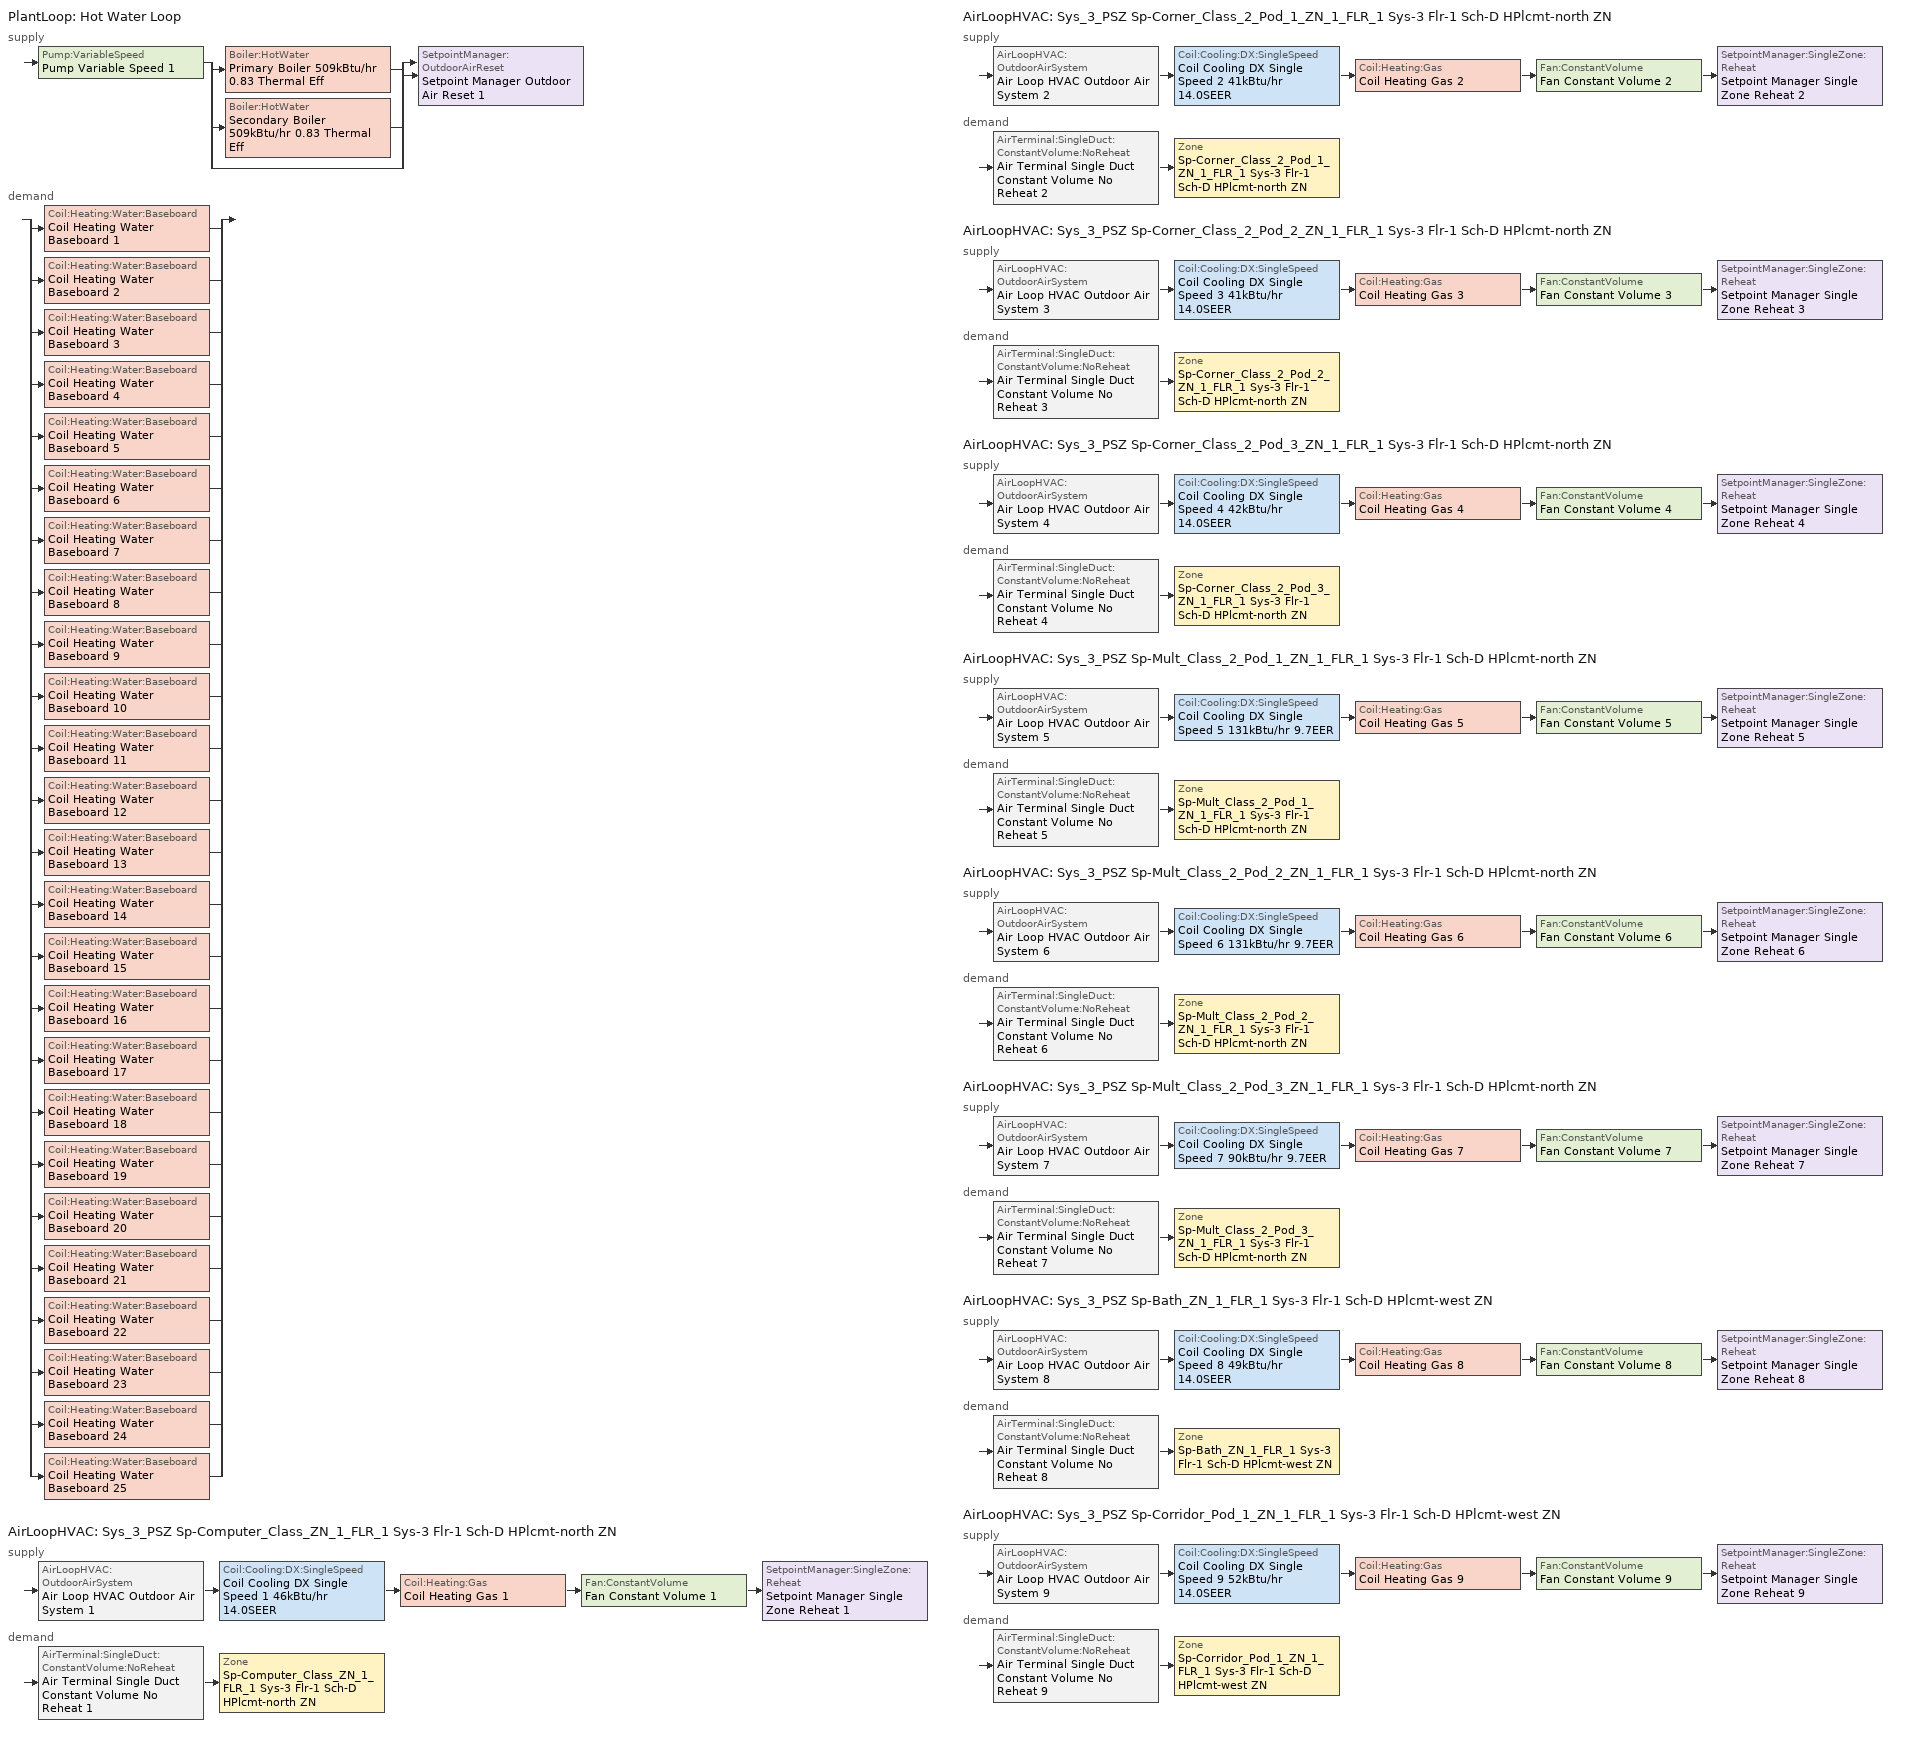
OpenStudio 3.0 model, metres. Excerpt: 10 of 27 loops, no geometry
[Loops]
PlantLoop 'Hot Water Loop'
 supply: Pump:VariableSpeed 'Pump Variable Speed 1' > split
  | Boiler:HotWater 'Primary Boiler 509kBtu/hr 0.83 Thermal Eff'
  | Boiler:HotWater 'Secondary Boiler 509kBtu/hr 0.83 Thermal Eff'
  | bypass
  join > SetpointManager:OutdoorAirReset 'Setpoint Manager Outdoor Air Reset 1'
 demand: split
  | Coil:Heating:Water:Baseboard 'Coil Heating Water Baseboard 1'
  | Coil:Heating:Water:Baseboard 'Coil Heating Water Baseboard 2'
  | Coil:Heating:Water:Baseboard 'Coil Heating Water Baseboard 3'
  | Coil:Heating:Water:Baseboard 'Coil Heating Water Baseboard 4'
  | Coil:Heating:Water:Baseboard 'Coil Heating Water Baseboard 5'
  | Coil:Heating:Water:Baseboard 'Coil Heating Water Baseboard 6'
  | Coil:Heating:Water:Baseboard 'Coil Heating Water Baseboard 7'
  | Coil:Heating:Water:Baseboard 'Coil Heating Water Baseboard 8'
  | Coil:Heating:Water:Baseboard 'Coil Heating Water Baseboard 9'
  | Coil:Heating:Water:Baseboard 'Coil Heating Water Baseboard 10'
  | Coil:Heating:Water:Baseboard 'Coil Heating Water Baseboard 11'
  | Coil:Heating:Water:Baseboard 'Coil Heating Water Baseboard 12'
  | Coil:Heating:Water:Baseboard 'Coil Heating Water Baseboard 13'
  | Coil:Heating:Water:Baseboard 'Coil Heating Water Baseboard 14'
  | Coil:Heating:Water:Baseboard 'Coil Heating Water Baseboard 15'
  | Coil:Heating:Water:Baseboard 'Coil Heating Water Baseboard 16'
  | Coil:Heating:Water:Baseboard 'Coil Heating Water Baseboard 17'
  | Coil:Heating:Water:Baseboard 'Coil Heating Water Baseboard 18'
  | Coil:Heating:Water:Baseboard 'Coil Heating Water Baseboard 19'
  | Coil:Heating:Water:Baseboard 'Coil Heating Water Baseboard 20'
  | Coil:Heating:Water:Baseboard 'Coil Heating Water Baseboard 21'
  | Coil:Heating:Water:Baseboard 'Coil Heating Water Baseboard 22'
  | Coil:Heating:Water:Baseboard 'Coil Heating Water Baseboard 23'
  | Coil:Heating:Water:Baseboard 'Coil Heating Water Baseboard 24'
  | Coil:Heating:Water:Baseboard 'Coil Heating Water Baseboard 25'
AirLoopHVAC 'Sys_3_PSZ Sp-Computer_Class_ZN_1_FLR_1 Sys-3 Flr-1 Sch-D HPlcmt-north ZN'
 supply: AirLoopHVAC:OutdoorAirSystem 'Air Loop HVAC Outdoor Air System 1' > Coil:Cooling:DX:SingleSpeed 'Coil Cooling DX Single Speed 1 46kBtu/hr 14.0SEER' > Coil:Heating:Gas 'Coil Heating Gas 1' > Fan:ConstantVolume 'Fan Constant Volume 1' > SetpointManager:SingleZone:Reheat 'Setpoint Manager Single Zone Reheat 1'
 demand: AirTerminal:SingleDuct:ConstantVolume:NoReheat 'Air Terminal Single Duct Constant Volume No Reheat 1' > Zone 'Sp-Computer_Class_ZN_1_FLR_1 Sys-3 Flr-1 Sch-D HPlcmt-north ZN'
AirLoopHVAC 'Sys_3_PSZ Sp-Corner_Class_2_Pod_1_ZN_1_FLR_1 Sys-3 Flr-1 Sch-D HPlcmt-north ZN'
 supply: AirLoopHVAC:OutdoorAirSystem 'Air Loop HVAC Outdoor Air System 2' > Coil:Cooling:DX:SingleSpeed 'Coil Cooling DX Single Speed 2 41kBtu/hr 14.0SEER' > Coil:Heating:Gas 'Coil Heating Gas 2' > Fan:ConstantVolume 'Fan Constant Volume 2' > SetpointManager:SingleZone:Reheat 'Setpoint Manager Single Zone Reheat 2'
 demand: AirTerminal:SingleDuct:ConstantVolume:NoReheat 'Air Terminal Single Duct Constant Volume No Reheat 2' > Zone 'Sp-Corner_Class_2_Pod_1_ZN_1_FLR_1 Sys-3 Flr-1 Sch-D HPlcmt-north ZN'
AirLoopHVAC 'Sys_3_PSZ Sp-Corner_Class_2_Pod_2_ZN_1_FLR_1 Sys-3 Flr-1 Sch-D HPlcmt-north ZN'
 supply: AirLoopHVAC:OutdoorAirSystem 'Air Loop HVAC Outdoor Air System 3' > Coil:Cooling:DX:SingleSpeed 'Coil Cooling DX Single Speed 3 41kBtu/hr 14.0SEER' > Coil:Heating:Gas 'Coil Heating Gas 3' > Fan:ConstantVolume 'Fan Constant Volume 3' > SetpointManager:SingleZone:Reheat 'Setpoint Manager Single Zone Reheat 3'
 demand: AirTerminal:SingleDuct:ConstantVolume:NoReheat 'Air Terminal Single Duct Constant Volume No Reheat 3' > Zone 'Sp-Corner_Class_2_Pod_2_ZN_1_FLR_1 Sys-3 Flr-1 Sch-D HPlcmt-north ZN'
AirLoopHVAC 'Sys_3_PSZ Sp-Corner_Class_2_Pod_3_ZN_1_FLR_1 Sys-3 Flr-1 Sch-D HPlcmt-north ZN'
 supply: AirLoopHVAC:OutdoorAirSystem 'Air Loop HVAC Outdoor Air System 4' > Coil:Cooling:DX:SingleSpeed 'Coil Cooling DX Single Speed 4 42kBtu/hr 14.0SEER' > Coil:Heating:Gas 'Coil Heating Gas 4' > Fan:ConstantVolume 'Fan Constant Volume 4' > SetpointManager:SingleZone:Reheat 'Setpoint Manager Single Zone Reheat 4'
 demand: AirTerminal:SingleDuct:ConstantVolume:NoReheat 'Air Terminal Single Duct Constant Volume No Reheat 4' > Zone 'Sp-Corner_Class_2_Pod_3_ZN_1_FLR_1 Sys-3 Flr-1 Sch-D HPlcmt-north ZN'
AirLoopHVAC 'Sys_3_PSZ Sp-Mult_Class_2_Pod_1_ZN_1_FLR_1 Sys-3 Flr-1 Sch-D HPlcmt-north ZN'
 supply: AirLoopHVAC:OutdoorAirSystem 'Air Loop HVAC Outdoor Air System 5' > Coil:Cooling:DX:SingleSpeed 'Coil Cooling DX Single Speed 5 131kBtu/hr 9.7EER' > Coil:Heating:Gas 'Coil Heating Gas 5' > Fan:ConstantVolume 'Fan Constant Volume 5' > SetpointManager:SingleZone:Reheat 'Setpoint Manager Single Zone Reheat 5'
 demand: AirTerminal:SingleDuct:ConstantVolume:NoReheat 'Air Terminal Single Duct Constant Volume No Reheat 5' > Zone 'Sp-Mult_Class_2_Pod_1_ZN_1_FLR_1 Sys-3 Flr-1 Sch-D HPlcmt-north ZN'
AirLoopHVAC 'Sys_3_PSZ Sp-Mult_Class_2_Pod_2_ZN_1_FLR_1 Sys-3 Flr-1 Sch-D HPlcmt-north ZN'
 supply: AirLoopHVAC:OutdoorAirSystem 'Air Loop HVAC Outdoor Air System 6' > Coil:Cooling:DX:SingleSpeed 'Coil Cooling DX Single Speed 6 131kBtu/hr 9.7EER' > Coil:Heating:Gas 'Coil Heating Gas 6' > Fan:ConstantVolume 'Fan Constant Volume 6' > SetpointManager:SingleZone:Reheat 'Setpoint Manager Single Zone Reheat 6'
 demand: AirTerminal:SingleDuct:ConstantVolume:NoReheat 'Air Terminal Single Duct Constant Volume No Reheat 6' > Zone 'Sp-Mult_Class_2_Pod_2_ZN_1_FLR_1 Sys-3 Flr-1 Sch-D HPlcmt-north ZN'
AirLoopHVAC 'Sys_3_PSZ Sp-Mult_Class_2_Pod_3_ZN_1_FLR_1 Sys-3 Flr-1 Sch-D HPlcmt-north ZN'
 supply: AirLoopHVAC:OutdoorAirSystem 'Air Loop HVAC Outdoor Air System 7' > Coil:Cooling:DX:SingleSpeed 'Coil Cooling DX Single Speed 7 90kBtu/hr 9.7EER' > Coil:Heating:Gas 'Coil Heating Gas 7' > Fan:ConstantVolume 'Fan Constant Volume 7' > SetpointManager:SingleZone:Reheat 'Setpoint Manager Single Zone Reheat 7'
 demand: AirTerminal:SingleDuct:ConstantVolume:NoReheat 'Air Terminal Single Duct Constant Volume No Reheat 7' > Zone 'Sp-Mult_Class_2_Pod_3_ZN_1_FLR_1 Sys-3 Flr-1 Sch-D HPlcmt-north ZN'
AirLoopHVAC 'Sys_3_PSZ Sp-Bath_ZN_1_FLR_1 Sys-3 Flr-1 Sch-D HPlcmt-west ZN'
 supply: AirLoopHVAC:OutdoorAirSystem 'Air Loop HVAC Outdoor Air System 8' > Coil:Cooling:DX:SingleSpeed 'Coil Cooling DX Single Speed 8 49kBtu/hr 14.0SEER' > Coil:Heating:Gas 'Coil Heating Gas 8' > Fan:ConstantVolume 'Fan Constant Volume 8' > SetpointManager:SingleZone:Reheat 'Setpoint Manager Single Zone Reheat 8'
 demand: AirTerminal:SingleDuct:ConstantVolume:NoReheat 'Air Terminal Single Duct Constant Volume No Reheat 8' > Zone 'Sp-Bath_ZN_1_FLR_1 Sys-3 Flr-1 Sch-D HPlcmt-west ZN'
AirLoopHVAC 'Sys_3_PSZ Sp-Corridor_Pod_1_ZN_1_FLR_1 Sys-3 Flr-1 Sch-D HPlcmt-west ZN'
 supply: AirLoopHVAC:OutdoorAirSystem 'Air Loop HVAC Outdoor Air System 9' > Coil:Cooling:DX:SingleSpeed 'Coil Cooling DX Single Speed 9 52kBtu/hr 14.0SEER' > Coil:Heating:Gas 'Coil Heating Gas 9' > Fan:ConstantVolume 'Fan Constant Volume 9' > SetpointManager:SingleZone:Reheat 'Setpoint Manager Single Zone Reheat 9'
 demand: AirTerminal:SingleDuct:ConstantVolume:NoReheat 'Air Terminal Single Duct Constant Volume No Reheat 9' > Zone 'Sp-Corridor_Pod_1_ZN_1_FLR_1 Sys-3 Flr-1 Sch-D HPlcmt-west ZN'
[Sizing:Zone] Zone Cooling Design Supply Air Temperature Input Method=SupplyAirTemperature; Zone Cooling Design Supply Air Temperature {C}=13; Zone Cooling Design Supply Air Temperature Difference {deltaC}=11.11; Zone Heating Design Supply Air Temperature Input Method=SupplyAirTemperature; Zone Heating Design Supply Air Temperature {C}=43; Zone Heating Design Supply Air Temperature Difference {deltaC}=11.11; Zone Cooling Design Supply Air Humidity Ratio {kg-H2O/kg-air}=0.0085; Zone Heating Design Supply Air Humidity Ratio {kg-H2O/kg-air}=0.008; Zone Heating Sizing Factor=1.3; Zone Cooling Sizing Factor=1.1; Cooling Design Air Flow Method=DesignDay; Heating Design Air Flow Method=DesignDay; Account for Dedicated Outdoor Air System=No; Dedicated Outdoor Air System Control Strategy=NeutralSupplyAir; Dedicated Outdoor Air Low Setpoint Temperature for Design {C}=autosize; Dedicated Outdoor Air High Setpoint Temperature for Design {C}=autosize
Sp-Computer_Class_ZN_1_FLR_1 Sys-3 Flr-1 Sch-D HPlcmt-north ZN; Sp-Corner_Class_2_Pod_1_ZN_1_FLR_1 Sys-3 Flr-1 Sch-D HPlcmt-north ZN; Sp-Corner_Class_2_Pod_2_ZN_1_FLR_1 Sys-3 Flr-1 Sch-D HPlcmt-north ZN; Sp-Corner_Class_2_Pod_3_ZN_1_FLR_1 Sys-3 Flr-1 Sch-D HPlcmt-north ZN; Sp-Mult_Class_2_Pod_1_ZN_1_FLR_1 Sys-3 Flr-1 Sch-D HPlcmt-north ZN; Sp-Mult_Class_2_Pod_2_ZN_1_FLR_1 Sys-3 Flr-1 Sch-D HPlcmt-north ZN; Sp-Mult_Class_2_Pod_3_ZN_1_FLR_1 Sys-3 Flr-1 Sch-D HPlcmt-north ZN; Sp-Bath_ZN_1_FLR_1 Sys-3 Flr-1 Sch-D HPlcmt-west ZN; Sp-Corridor_Pod_1_ZN_1_FLR_1 Sys-3 Flr-1 Sch-D HPlcmt-west ZN
[Zone equipment]
Sp-Computer_Class_ZN_1_FLR_1 Sys-3 Flr-1 Sch-D HPlcmt-north ZN: Air Terminal Single Duct Constant Volume No Reheat 1, Zone HVAC Baseboard Convective Water 1
Sp-Corner_Class_2_Pod_1_ZN_1_FLR_1 Sys-3 Flr-1 Sch-D HPlcmt-north ZN: Air Terminal Single Duct Constant Volume No Reheat 2, Zone HVAC Baseboard Convective Water 2
Sp-Corner_Class_2_Pod_2_ZN_1_FLR_1 Sys-3 Flr-1 Sch-D HPlcmt-north ZN: Air Terminal Single Duct Constant Volume No Reheat 3, Zone HVAC Baseboard Convective Water 3
Sp-Corner_Class_2_Pod_3_ZN_1_FLR_1 Sys-3 Flr-1 Sch-D HPlcmt-north ZN: Air Terminal Single Duct Constant Volume No Reheat 4, Zone HVAC Baseboard Convective Water 4
Sp-Mult_Class_2_Pod_1_ZN_1_FLR_1 Sys-3 Flr-1 Sch-D HPlcmt-north ZN: Air Terminal Single Duct Constant Volume No Reheat 5, Zone HVAC Baseboard Convective Water 5
Sp-Mult_Class_2_Pod_2_ZN_1_FLR_1 Sys-3 Flr-1 Sch-D HPlcmt-north ZN: Air Terminal Single Duct Constant Volume No Reheat 6, Zone HVAC Baseboard Convective Water 6
Sp-Mult_Class_2_Pod_3_ZN_1_FLR_1 Sys-3 Flr-1 Sch-D HPlcmt-north ZN: Air Terminal Single Duct Constant Volume No Reheat 7, Zone HVAC Baseboard Convective Water 7
Sp-Bath_ZN_1_FLR_1 Sys-3 Flr-1 Sch-D HPlcmt-west ZN: Air Terminal Single Duct Constant Volume No Reheat 8, Zone HVAC Baseboard Convective Water 8
Sp-Corridor_Pod_1_ZN_1_FLR_1 Sys-3 Flr-1 Sch-D HPlcmt-west ZN: Air Terminal Single Duct Constant Volume No Reheat 9, Zone HVAC Baseboard Convective Water 9
[PlantLoop]
Hot Water Loop: Fluid Type=Water; Glycol Concentration=0; Plant Loop Volume {m3}=Autocalculate; Load Distribution Scheme=Optimal
[Sizing:Plant]
Hot Water Loop: Loop Type=Heating; Design Loop Exit Temperature {C}=82; Loop Design Temperature Difference {deltaC}=16; Sizing Option=NonCoincident; Zone Timesteps in Averaging Window=1; Coincident Sizing Factor Mode=None
[Pump:VariableSpeed]
Pump Variable Speed 1: Motor Efficiency=0.865; Pump Control Type=Intermittent; Skin Loss Radiative Fraction=0.5; Design Power Sizing Method=PowerPerFlowPerPressure; Design Electric Power per Unit Flow Rate {W/(m3/s)}=348701.1; Design Shaft Power per Unit Flow Rate per Unit Head {W-s/m3-Pa}=1.28205; Design Minimum Flow Rate Fraction=0
[Boiler:HotWater] Fuel Type=NaturalGas; Nominal Capacity {W}=149065; Nominal Thermal Efficiency=0.83; Normalized Boiler Efficiency Curve=BOILER-EFFFPLR-NECB2011; Water Outlet Upper Temperature Limit {C}=99; Boiler Flow Mode=ConstantFlow; Parasitic Electric Load {W}=0; Sizing Factor=1
Primary Boiler 509kBtu/hr 0.83 Thermal Eff; Secondary Boiler 509kBtu/hr 0.83 Thermal Eff
[SetpointManager:OutdoorAirReset]
Setpoint Manager Outdoor Air Reset 1: Control Variable=Temperature; Setpoint at Outdoor Low Temperature {C}=82; Outdoor Low Temperature {C}=-16; Setpoint at Outdoor High Temperature {C}=60; Outdoor High Temperature {C}=0
[AirLoopHVAC] Design Supply Air Flow Rate {m3/s}=AutoSize
Name | Availability Schedule
Sys_3_PSZ Sp-Computer_Class_ZN_1_FLR_1 Sys-3 Flr-1 Sch-D HPlcmt-north ZN | Sys_3_PSZ Sp-Computer_Class_ZN_1_FLR_1 Sys-3 Flr-1 Sch-D HPlcmt-north ZN Occ Sch
Sys_3_PSZ Sp-Corner_Class_2_Pod_1_ZN_1_FLR_1 Sys-3 Flr-1 Sch-D HPlcmt-north ZN | Sys_3_PSZ Sp-Corner_Class_2_Pod_1_ZN_1_FLR_1 Sys-3 Flr-1 Sch-D HPlcmt-north ZN Occ Sch
Sys_3_PSZ Sp-Corner_Class_2_Pod_2_ZN_1_FLR_1 Sys-3 Flr-1 Sch-D HPlcmt-north ZN | Sys_3_PSZ Sp-Corner_Class_2_Pod_2_ZN_1_FLR_1 Sys-3 Flr-1 Sch-D HPlcmt-north ZN Occ Sch
Sys_3_PSZ Sp-Corner_Class_2_Pod_3_ZN_1_FLR_1 Sys-3 Flr-1 Sch-D HPlcmt-north ZN | Sys_3_PSZ Sp-Corner_Class_2_Pod_3_ZN_1_FLR_1 Sys-3 Flr-1 Sch-D HPlcmt-north ZN Occ Sch
Sys_3_PSZ Sp-Mult_Class_2_Pod_1_ZN_1_FLR_1 Sys-3 Flr-1 Sch-D HPlcmt-north ZN | Sys_3_PSZ Sp-Mult_Class_2_Pod_1_ZN_1_FLR_1 Sys-3 Flr-1 Sch-D HPlcmt-north ZN Occ Sch
Sys_3_PSZ Sp-Mult_Class_2_Pod_2_ZN_1_FLR_1 Sys-3 Flr-1 Sch-D HPlcmt-north ZN | Sys_3_PSZ Sp-Mult_Class_2_Pod_2_ZN_1_FLR_1 Sys-3 Flr-1 Sch-D HPlcmt-north ZN Occ Sch
Sys_3_PSZ Sp-Mult_Class_2_Pod_3_ZN_1_FLR_1 Sys-3 Flr-1 Sch-D HPlcmt-north ZN | Sys_3_PSZ Sp-Mult_Class_2_Pod_3_ZN_1_FLR_1 Sys-3 Flr-1 Sch-D HPlcmt-north ZN Occ Sch
Sys_3_PSZ Sp-Bath_ZN_1_FLR_1 Sys-3 Flr-1 Sch-D HPlcmt-west ZN | Sys_3_PSZ Sp-Bath_ZN_1_FLR_1 Sys-3 Flr-1 Sch-D HPlcmt-west ZN Occ Sch
Sys_3_PSZ Sp-Corridor_Pod_1_ZN_1_FLR_1 Sys-3 Flr-1 Sch-D HPlcmt-west ZN | Sys_3_PSZ Sp-Corridor_Pod_1_ZN_1_FLR_1 Sys-3 Flr-1 Sch-D HPlcmt-west ZN Occ Sch
[Sizing:System] Type of Load to Size On=Sensible; Design Outdoor Air Flow Rate {m3/s}=Autosize; Central Heating Maximum System Air Flow Ratio=1; Preheat Design Temperature {C}=7; Preheat Design Humidity Ratio {kg-H2O/kg-Air}=0.008; Precool Design Temperature {C}=13; Precool Design Humidity Ratio {kg-H2O/kg-Air}=0.008; Central Cooling Design Supply Air Temperature {C}=13; Central Heating Design Supply Air Temperature {C}=43; Sizing Option=NonCoincident; 100% Outdoor Air in Cooling=No; 100% Outdoor Air in Heating=No; Central Cooling Design Supply Air Humidity Ratio {kg-H2O/kg-Air}=0.0085; Central Heating Design Supply Air Humidity Ratio {kg-H2O/kg-Air}=0.008; Cooling Design Air Flow Method=DesignDay; Cooling Design Air Flow Rate {m3/s}=0; Heating Design Air Flow Method=DesignDay; Heating Design Air Flow Rate {m3/s}=0; System Outdoor Air Method=ZoneSum; Zone Maximum Outdoor Air Fraction=1; Cooling Supply Air Flow Rate Per Floor Area {m3/s-m2}=0.00996765; Cooling Fraction of Autosized Cooling Supply Air Flow Rate=1; Cooling Supply Air Flow Rate Per Unit Cooling Capacity {m3/s-W}=3.94755e-05; Heating Supply Air Flow Rate Per Floor Area {m3/s-m2}=0.00996765; Heating Fraction of Autosized Heating Supply Air Flow Rate=1; Heating Fraction of Autosized Cooling Supply Air Flow Rate=1; Heating Supply Air Flow Rate Per Unit Heating Capacity {m3/s-W}=3.15882e-05; Cooling Design Capacity Method=CoolingDesignCapacity; Cooling Design Capacity {W}=autosize; Cooling Design Capacity Per Floor Area {W/m2}=234.7; Fraction of Autosized Cooling Design Capacity=1; Heating Design Capacity Method=HeatingDesignCapacity; Heating Design Capacity {W}=autosize; Heating Design Capacity Per Floor Area {W/m2}=157; Fraction of Autosized Heating Design Capacity=1; Central Cooling Capacity Control Method=OnOff
Sys_3_PSZ Sp-Computer_Class_ZN_1_FLR_1 Sys-3 Flr-1 Sch-D HPlcmt-north ZN; Sys_3_PSZ Sp-Corner_Class_2_Pod_1_ZN_1_FLR_1 Sys-3 Flr-1 Sch-D HPlcmt-north ZN; Sys_3_PSZ Sp-Corner_Class_2_Pod_2_ZN_1_FLR_1 Sys-3 Flr-1 Sch-D HPlcmt-north ZN; Sys_3_PSZ Sp-Corner_Class_2_Pod_3_ZN_1_FLR_1 Sys-3 Flr-1 Sch-D HPlcmt-north ZN; Sys_3_PSZ Sp-Mult_Class_2_Pod_1_ZN_1_FLR_1 Sys-3 Flr-1 Sch-D HPlcmt-north ZN; Sys_3_PSZ Sp-Mult_Class_2_Pod_2_ZN_1_FLR_1 Sys-3 Flr-1 Sch-D HPlcmt-north ZN; Sys_3_PSZ Sp-Mult_Class_2_Pod_3_ZN_1_FLR_1 Sys-3 Flr-1 Sch-D HPlcmt-north ZN; Sys_3_PSZ Sp-Bath_ZN_1_FLR_1 Sys-3 Flr-1 Sch-D HPlcmt-west ZN; Sys_3_PSZ Sp-Corridor_Pod_1_ZN_1_FLR_1 Sys-3 Flr-1 Sch-D HPlcmt-west ZN
[Fan:ConstantVolume] Availability Schedule=Always On Discrete; Fan Total Efficiency=0.39975; Pressure Rise {Pa}=640; Maximum Flow Rate {m3/s}=AutoSize; Motor Efficiency=0.615
Fan Constant Volume 1; Fan Constant Volume 2; Fan Constant Volume 3; Fan Constant Volume 4; Fan Constant Volume 5; Fan Constant Volume 6; Fan Constant Volume 7; Fan Constant Volume 8; Fan Constant Volume 9
[Coil:Heating:Gas] Availability Schedule=Always On Discrete; Nominal Capacity {W}=AutoSize; Parasitic Electric Load {W}=0; Part Load Fraction Correlation Curve=FURNACE-EFFPLR-NECB2011; Parasitic Gas Load {W}=0
Name | Gas Burner Efficiency
Coil Heating Gas 1; Coil Heating Gas 2; Coil Heating Gas 3; Coil Heating Gas 4; Coil Heating Gas 7; Coil Heating Gas 8; Coil Heating Gas 9 | 0.924
Coil Heating Gas 5; Coil Heating Gas 6 | 0.81
[Coil:Cooling:DX:SingleSpeed] Availability Schedule=Always On Discrete; Rated Total Cooling Capacity {W}=autosize; Rated Sensible Heat Ratio=autosize; Rated Air Flow Rate {m3/s}=autosize; Rated Evaporator Fan Power Per Volume Flow Rate {W/(m3/s)}=773.3; Total Cooling Capacity Function of Temperature Curve=DXCOOL-NECB2011-REF-CAPFT; Total Cooling Capacity Function of Flow Fraction Curve=DXCOOL-NECB2011-REF-CAPFFLOW; Energy Input Ratio Function of Temperature Curve=DXCOOL-NECB2011-REF-COOLEIRFT; Energy Input Ratio Function of Flow Fraction Curve=DXCOOL-NECB2011-REF-COOLEIRFFLOW; Part Load Fraction Correlation Curve=DXCOOL-NECB2011-REF-COOLPLFFPLR; Condenser Type=AirCooled; Evaporative Condenser Effectiveness=0; Evaporative Condenser Air Flow Rate {m3/s}=Autosize; Evaporative Condenser Pump Rated Power Consumption {W}=Autosize; Crankcase Heater Capacity {W}=0; Maximum Outdoor Dry-Bulb Temperature for Crankcase Heater Operation {C}=0; Basin Heater Capacity {W/K}=0; Basin Heater Setpoint Temperature {C}=10
Name | Rated COP {W/W}
Coil Cooling DX Single Speed 1 46kBtu/hr 14.0SEER; Coil Cooling DX Single Speed 2 41kBtu/hr 14.0SEER; Coil Cooling DX Single Speed 3 41kBtu/hr 14.0SEER; Coil Cooling DX Single Speed 4 42kBtu/hr 14.0SEER; Coil Cooling DX Single Speed 8 49kBtu/hr 14.0SEER; Coil Cooling DX Single Speed 9 52kBtu/hr 14.0SEER | 4.11713
Coil Cooling DX Single Speed 5 131kBtu/hr 9.7EER; Coil Cooling DX Single Speed 6 131kBtu/hr 9.7EER; Coil Cooling DX Single Speed 7 90kBtu/hr 9.7EER | 3.36599
[Controller:OutdoorAir] Minimum Outdoor Air Flow Rate {m3/s}=autosize; Maximum Outdoor Air Flow Rate {m3/s}=Autosize; Economizer Control Action Type=ModulateFlow; Lockout Type=NoLockout; Minimum Limit Type=FixedMinimum; High Humidity Control=No; Heat Recovery Bypass Control Type=BypassWhenWithinEconomizerLimits
Name | Economizer Control Type | Economizer Maximum Limit Dry-Bulb Temperature {C} | Economizer Maximum Limit Enthalpy {J/kg} | Economizer Minimum Limit Dry-Bulb Temperature {C} | Minimum Outdoor Air Schedule | Controller Mechanical Ventilation
Controller Outdoor Air 1 | NoEconomizer | 28 | 64000 | -100 | Sys_3_PSZ Sp-Computer_Class_ZN_1_FLR_1 Sys-3 Flr-1 Sch-D HPlcmt-north ZN Occ Sch | Controller Mechanical Ventilation 1
Controller Outdoor Air 2 | NoEconomizer | 28 | 64000 | -100 | Sys_3_PSZ Sp-Corner_Class_2_Pod_1_ZN_1_FLR_1 Sys-3 Flr-1 Sch-D HPlcmt-north ZN Occ Sch | Controller Mechanical Ventilation 2
Controller Outdoor Air 3 | NoEconomizer | 28 | 64000 | -100 | Sys_3_PSZ Sp-Corner_Class_2_Pod_2_ZN_1_FLR_1 Sys-3 Flr-1 Sch-D HPlcmt-north ZN Occ Sch | Controller Mechanical Ventilation 3
Controller Outdoor Air 4 | NoEconomizer | 28 | 64000 | -100 | Sys_3_PSZ Sp-Corner_Class_2_Pod_3_ZN_1_FLR_1 Sys-3 Flr-1 Sch-D HPlcmt-north ZN Occ Sch | Controller Mechanical Ventilation 4
Controller Outdoor Air 5 | DifferentialEnthalpy |  |  |  | Sys_3_PSZ Sp-Mult_Class_2_Pod_1_ZN_1_FLR_1 Sys-3 Flr-1 Sch-D HPlcmt-north ZN Occ Sch | Controller Mechanical Ventilation 5
Controller Outdoor Air 6 | DifferentialEnthalpy |  |  |  | Sys_3_PSZ Sp-Mult_Class_2_Pod_2_ZN_1_FLR_1 Sys-3 Flr-1 Sch-D HPlcmt-north ZN Occ Sch | Controller Mechanical Ventilation 6
Controller Outdoor Air 7 | DifferentialEnthalpy |  |  |  | Sys_3_PSZ Sp-Mult_Class_2_Pod_3_ZN_1_FLR_1 Sys-3 Flr-1 Sch-D HPlcmt-north ZN Occ Sch | Controller Mechanical Ventilation 7
Controller Outdoor Air 8 | NoEconomizer | 28 | 64000 | -100 | Sys_3_PSZ Sp-Bath_ZN_1_FLR_1 Sys-3 Flr-1 Sch-D HPlcmt-west ZN Occ Sch | Controller Mechanical Ventilation 8
Controller Outdoor Air 9 | NoEconomizer | 28 | 64000 | -100 | Sys_3_PSZ Sp-Corridor_Pod_1_ZN_1_FLR_1 Sys-3 Flr-1 Sch-D HPlcmt-west ZN Occ Sch | Controller Mechanical Ventilation 9
[Controller:MechanicalVentilation] Availability Schedule=Always On Discrete; System Outdoor Air Method=ZoneSum
Controller Mechanical Ventilation 1; Controller Mechanical Ventilation 2; Controller Mechanical Ventilation 3; Controller Mechanical Ventilation 4; Controller Mechanical Ventilation 5; Controller Mechanical Ventilation 6; Controller Mechanical Ventilation 7; Controller Mechanical Ventilation 8; Controller Mechanical Ventilation 9
[AirLoopHVAC:OutdoorAirSystem]
Name | Controller
Air Loop HVAC Outdoor Air System 1 | Controller Outdoor Air 1
Air Loop HVAC Outdoor Air System 2 | Controller Outdoor Air 2
Air Loop HVAC Outdoor Air System 3 | Controller Outdoor Air 3
Air Loop HVAC Outdoor Air System 4 | Controller Outdoor Air 4
Air Loop HVAC Outdoor Air System 5 | Controller Outdoor Air 5
Air Loop HVAC Outdoor Air System 6 | Controller Outdoor Air 6
Air Loop HVAC Outdoor Air System 7 | Controller Outdoor Air 7
Air Loop HVAC Outdoor Air System 8 | Controller Outdoor Air 8
Air Loop HVAC Outdoor Air System 9 | Controller Outdoor Air 9
[SetpointManager:SingleZone:Reheat] Minimum Supply Air Temperature {C}=13; Maximum Supply Air Temperature {C}=43
Name | Control Zone
Setpoint Manager Single Zone Reheat 1 | Sp-Computer_Class_ZN_1_FLR_1 Sys-3 Flr-1 Sch-D HPlcmt-north ZN
Setpoint Manager Single Zone Reheat 2 | Sp-Corner_Class_2_Pod_1_ZN_1_FLR_1 Sys-3 Flr-1 Sch-D HPlcmt-north ZN
Setpoint Manager Single Zone Reheat 3 | Sp-Corner_Class_2_Pod_2_ZN_1_FLR_1 Sys-3 Flr-1 Sch-D HPlcmt-north ZN
Setpoint Manager Single Zone Reheat 4 | Sp-Corner_Class_2_Pod_3_ZN_1_FLR_1 Sys-3 Flr-1 Sch-D HPlcmt-north ZN
Setpoint Manager Single Zone Reheat 5 | Sp-Mult_Class_2_Pod_1_ZN_1_FLR_1 Sys-3 Flr-1 Sch-D HPlcmt-north ZN
Setpoint Manager Single Zone Reheat 6 | Sp-Mult_Class_2_Pod_2_ZN_1_FLR_1 Sys-3 Flr-1 Sch-D HPlcmt-north ZN
Setpoint Manager Single Zone Reheat 7 | Sp-Mult_Class_2_Pod_3_ZN_1_FLR_1 Sys-3 Flr-1 Sch-D HPlcmt-north ZN
Setpoint Manager Single Zone Reheat 8 | Sp-Bath_ZN_1_FLR_1 Sys-3 Flr-1 Sch-D HPlcmt-west ZN
Setpoint Manager Single Zone Reheat 9 | Sp-Corridor_Pod_1_ZN_1_FLR_1 Sys-3 Flr-1 Sch-D HPlcmt-west ZN
[AirTerminal:SingleDuct:ConstantVolume:NoReheat] Availability Schedule=Always On Discrete; Maximum Air Flow Rate {m3/s}=AutoSize
Air Terminal Single Duct Constant Volume No Reheat 1; Air Terminal Single Duct Constant Volume No Reheat 2; Air Terminal Single Duct Constant Volume No Reheat 3; Air Terminal Single Duct Constant Volume No Reheat 4; Air Terminal Single Duct Constant Volume No Reheat 5; Air Terminal Single Duct Constant Volume No Reheat 6; Air Terminal Single Duct Constant Volume No Reheat 7; Air Terminal Single Duct Constant Volume No Reheat 8; Air Terminal Single Duct Constant Volume No Reheat 9
[Coil:Heating:Water:Baseboard] Heating Design Capacity Method=HeatingDesignCapacity; Heating Design Capacity {W}=autosize; Heating Design Capacity Per Floor Area {W/m2}=0; Fraction of Autosized Heating Design Capacity=0.8
Coil Heating Water Baseboard 1; Coil Heating Water Baseboard 2; Coil Heating Water Baseboard 3; Coil Heating Water Baseboard 4; Coil Heating Water Baseboard 5; Coil Heating Water Baseboard 6; Coil Heating Water Baseboard 7; Coil Heating Water Baseboard 8; Coil Heating Water Baseboard 9; Coil Heating Water Baseboard 10; Coil Heating Water Baseboard 11; Coil Heating Water Baseboard 12; Coil Heating Water Baseboard 13; Coil Heating Water Baseboard 14; Coil Heating Water Baseboard 15; Coil Heating Water Baseboard 16; Coil Heating Water Baseboard 17; Coil Heating Water Baseboard 18; Coil Heating Water Baseboard 19; Coil Heating Water Baseboard 20; Coil Heating Water Baseboard 21; Coil Heating Water Baseboard 22; Coil Heating Water Baseboard 23; Coil Heating Water Baseboard 24; Coil Heating Water Baseboard 25
[ZoneHVAC:Baseboard:Convective:Water] Availability Schedule=Always On Discrete
Name | Heating Coil
Zone HVAC Baseboard Convective Water 1 | Coil Heating Water Baseboard 1
Zone HVAC Baseboard Convective Water 2 | Coil Heating Water Baseboard 2
Zone HVAC Baseboard Convective Water 3 | Coil Heating Water Baseboard 3
Zone HVAC Baseboard Convective Water 4 | Coil Heating Water Baseboard 4
Zone HVAC Baseboard Convective Water 5 | Coil Heating Water Baseboard 5
Zone HVAC Baseboard Convective Water 6 | Coil Heating Water Baseboard 6
Zone HVAC Baseboard Convective Water 7 | Coil Heating Water Baseboard 7
Zone HVAC Baseboard Convective Water 8 | Coil Heating Water Baseboard 8
Zone HVAC Baseboard Convective Water 9 | Coil Heating Water Baseboard 9
Zone HVAC Baseboard Convective Water 10 | Coil Heating Water Baseboard 10
Zone HVAC Baseboard Convective Water 11 | Coil Heating Water Baseboard 11
Zone HVAC Baseboard Convective Water 12 | Coil Heating Water Baseboard 12
Zone HVAC Baseboard Convective Water 13 | Coil Heating Water Baseboard 13
Zone HVAC Baseboard Convective Water 14 | Coil Heating Water Baseboard 14
Zone HVAC Baseboard Convective Water 15 | Coil Heating Water Baseboard 15
Zone HVAC Baseboard Convective Water 16 | Coil Heating Water Baseboard 16
Zone HVAC Baseboard Convective Water 17 | Coil Heating Water Baseboard 17
Zone HVAC Baseboard Convective Water 18 | Coil Heating Water Baseboard 18
Zone HVAC Baseboard Convective Water 19 | Coil Heating Water Baseboard 19
Zone HVAC Baseboard Convective Water 20 | Coil Heating Water Baseboard 20
Zone HVAC Baseboard Convective Water 21 | Coil Heating Water Baseboard 21
Zone HVAC Baseboard Convective Water 22 | Coil Heating Water Baseboard 22
Zone HVAC Baseboard Convective Water 23 | Coil Heating Water Baseboard 23
Zone HVAC Baseboard Convective Water 24 | Coil Heating Water Baseboard 24
Zone HVAC Baseboard Convective Water 25 | Coil Heating Water Baseboard 25
[AvailabilityManager:NightCycle] Applicability Schedule=Always On Discrete; Control Type=CycleOnAny; Thermostat Tolerance {deltaC}=1; Cycling Run Time {s}=3600
Availability Manager Night Cycle 1; Availability Manager Night Cycle 2; Availability Manager Night Cycle 3; Availability Manager Night Cycle 4; Availability Manager Night Cycle 5; Availability Manager Night Cycle 6; Availability Manager Night Cycle 7; Availability Manager Night Cycle 8; Availability Manager Night Cycle 9; Availability Manager Night Cycle 10; Availability Manager Night Cycle 11; Availability Manager Night Cycle 12; Availability Manager Night Cycle 13; Availability Manager Night Cycle 14; Availability Manager Night Cycle 15; Availability Manager Night Cycle 16; Availability Manager Night Cycle 17; Availability Manager Night Cycle 18; Availability Manager Night Cycle 19; Availability Manager Night Cycle 20; Availability Manager Night Cycle 21; Availability Manager Night Cycle 22; Availability Manager Night Cycle 23; Availability Manager Night Cycle 24; Availability Manager Night Cycle 25
[Schedule:Constant]
Always On Discrete: Value=1
[Schedule:Ruleset]
Name | Default Day Schedule | Summer Design Day Schedule | Winter Design Day Schedule
Sys_3_PSZ Sp-Bath_ZN_1_FLR_1 Sys-3 Flr-1 Sch-D HPlcmt-west ZN Occ Sch | Sys_3_PSZ Sp-Bath_ZN_1_FLR_1 Sys-3 Flr-1 Sch-D HPlcmt-west ZN Occ Sch Default | Sys_3_PSZ Sp-Bath_ZN_1_FLR_1 Sys-3 Flr-1 Sch-D HPlcmt-west ZN Occ Sch Summer Design Day | Sys_3_PSZ Sp-Bath_ZN_1_FLR_1 Sys-3 Flr-1 Sch-D HPlcmt-west ZN Occ Sch Winter Design Day
Sys_3_PSZ Sp-Computer_Class_ZN_1_FLR_1 Sys-3 Flr-1 Sch-D HPlcmt-north ZN Occ Sch | Sys_3_PSZ Sp-Computer_Class_ZN_1_FLR_1 Sys-3 Flr-1 Sch-D HPlcmt-north ZN Occ Sch Default | Sys_3_PSZ Sp-Computer_Class_ZN_1_FLR_1 Sys-3 Flr-1 Sch-D HPlcmt-north ZN Occ Sch Summer Design Day | Sys_3_PSZ Sp-Computer_Class_ZN_1_FLR_1 Sys-3 Flr-1 Sch-D HPlcmt-north ZN Occ Sch Winter Design Day
Sys_3_PSZ Sp-Corner_Class_2_Pod_1_ZN_1_FLR_1 Sys-3 Flr-1 Sch-D HPlcmt-north ZN Occ Sch | Sys_3_PSZ Sp-Corner_Class_2_Pod_1_ZN_1_FLR_1 Sys-3 Flr-1 Sch-D HPlcmt-north ZN Occ Sch Default | Sys_3_PSZ Sp-Corner_Class_2_Pod_1_ZN_1_FLR_1 Sys-3 Flr-1 Sch-D HPlcmt-north ZN Occ Sch Summer Design Day | Sys_3_PSZ Sp-Corner_Class_2_Pod_1_ZN_1_FLR_1 Sys-3 Flr-1 Sch-D HPlcmt-north ZN Occ Sch Winter Design Day
Sys_3_PSZ Sp-Corner_Class_2_Pod_2_ZN_1_FLR_1 Sys-3 Flr-1 Sch-D HPlcmt-north ZN Occ Sch | Sys_3_PSZ Sp-Corner_Class_2_Pod_2_ZN_1_FLR_1 Sys-3 Flr-1 Sch-D HPlcmt-north ZN Occ Sch Default | Sys_3_PSZ Sp-Corner_Class_2_Pod_2_ZN_1_FLR_1 Sys-3 Flr-1 Sch-D HPlcmt-north ZN Occ Sch Summer Design Day | Sys_3_PSZ Sp-Corner_Class_2_Pod_2_ZN_1_FLR_1 Sys-3 Flr-1 Sch-D HPlcmt-north ZN Occ Sch Winter Design Day
Sys_3_PSZ Sp-Corner_Class_2_Pod_3_ZN_1_FLR_1 Sys-3 Flr-1 Sch-D HPlcmt-north ZN Occ Sch | Sys_3_PSZ Sp-Corner_Class_2_Pod_3_ZN_1_FLR_1 Sys-3 Flr-1 Sch-D HPlcmt-north ZN Occ Sch Default | Sys_3_PSZ Sp-Corner_Class_2_Pod_3_ZN_1_FLR_1 Sys-3 Flr-1 Sch-D HPlcmt-north ZN Occ Sch Summer Design Day | Sys_3_PSZ Sp-Corner_Class_2_Pod_3_ZN_1_FLR_1 Sys-3 Flr-1 Sch-D HPlcmt-north ZN Occ Sch Winter Design Day
Sys_3_PSZ Sp-Corridor_Pod_1_ZN_1_FLR_1 Sys-3 Flr-1 Sch-D HPlcmt-west ZN Occ Sch | Sys_3_PSZ Sp-Corridor_Pod_1_ZN_1_FLR_1 Sys-3 Flr-1 Sch-D HPlcmt-west ZN Occ Sch Default | Sys_3_PSZ Sp-Corridor_Pod_1_ZN_1_FLR_1 Sys-3 Flr-1 Sch-D HPlcmt-west ZN Occ Sch Summer Design Day | Sys_3_PSZ Sp-Corridor_Pod_1_ZN_1_FLR_1 Sys-3 Flr-1 Sch-D HPlcmt-west ZN Occ Sch Winter Design Day
Sys_3_PSZ Sp-Mult_Class_2_Pod_1_ZN_1_FLR_1 Sys-3 Flr-1 Sch-D HPlcmt-north ZN Occ Sch | Sys_3_PSZ Sp-Mult_Class_2_Pod_1_ZN_1_FLR_1 Sys-3 Flr-1 Sch-D HPlcmt-north ZN Occ Sch Default | Sys_3_PSZ Sp-Mult_Class_2_Pod_1_ZN_1_FLR_1 Sys-3 Flr-1 Sch-D HPlcmt-north ZN Occ Sch Summer Design Day | Sys_3_PSZ Sp-Mult_Class_2_Pod_1_ZN_1_FLR_1 Sys-3 Flr-1 Sch-D HPlcmt-north ZN Occ Sch Winter Design Day
Sys_3_PSZ Sp-Mult_Class_2_Pod_2_ZN_1_FLR_1 Sys-3 Flr-1 Sch-D HPlcmt-north ZN Occ Sch | Sys_3_PSZ Sp-Mult_Class_2_Pod_2_ZN_1_FLR_1 Sys-3 Flr-1 Sch-D HPlcmt-north ZN Occ Sch Default | Sys_3_PSZ Sp-Mult_Class_2_Pod_2_ZN_1_FLR_1 Sys-3 Flr-1 Sch-D HPlcmt-north ZN Occ Sch Summer Design Day | Sys_3_PSZ Sp-Mult_Class_2_Pod_2_ZN_1_FLR_1 Sys-3 Flr-1 Sch-D HPlcmt-north ZN Occ Sch Winter Design Day
Sys_3_PSZ Sp-Mult_Class_2_Pod_3_ZN_1_FLR_1 Sys-3 Flr-1 Sch-D HPlcmt-north ZN Occ Sch | Sys_3_PSZ Sp-Mult_Class_2_Pod_3_ZN_1_FLR_1 Sys-3 Flr-1 Sch-D HPlcmt-north ZN Occ Sch Default | Sys_3_PSZ Sp-Mult_Class_2_Pod_3_ZN_1_FLR_1 Sys-3 Flr-1 Sch-D HPlcmt-north ZN Occ Sch Summer Design Day | Sys_3_PSZ Sp-Mult_Class_2_Pod_3_ZN_1_FLR_1 Sys-3 Flr-1 Sch-D HPlcmt-north ZN Occ Sch Winter Design Day
[Schedule:Day]
Sys_3_PSZ Sp-Bath_ZN_1_FLR_1 Sys-3 Flr-1 Sch-D HPlcmt-west ZN Occ Sch Default; Sys_3_PSZ Sp-Computer_Class_ZN_1_FLR_1 Sys-3 Flr-1 Sch-D HPlcmt-north ZN Occ Sch Default; Sys_3_PSZ Sp-Corner_Class_2_Pod_1_ZN_1_FLR_1 Sys-3 Flr-1 Sch-D HPlcmt-north ZN Occ Sch Default; Sys_3_PSZ Sp-Corner_Class_2_Pod_2_ZN_1_FLR_1 Sys-3 Flr-1 Sch-D HPlcmt-north ZN Occ Sch Default; Sys_3_PSZ Sp-Corner_Class_2_Pod_3_ZN_1_FLR_1 Sys-3 Flr-1 Sch-D HPlcmt-north ZN Occ Sch Default; Sys_3_PSZ Sp-Corridor_Pod_1_ZN_1_FLR_1 Sys-3 Flr-1 Sch-D HPlcmt-west ZN Occ Sch Default; Sys_3_PSZ Sp-Mult_Class_2_Pod_1_ZN_1_FLR_1 Sys-3 Flr-1 Sch-D HPlcmt-north ZN Occ Sch Default; Sys_3_PSZ Sp-Mult_Class_2_Pod_2_ZN_1_FLR_1 Sys-3 Flr-1 Sch-D HPlcmt-north ZN Occ Sch Default; Sys_3_PSZ Sp-Mult_Class_2_Pod_3_ZN_1_FLR_1 Sys-3 Flr-1 Sch-D HPlcmt-north ZN Occ Sch Default: 9, 0, 0, 18, 0, 1, 19, 0, 0, 22, 0, 1, 24, 0, 0
Sys_3_PSZ Sp-Bath_ZN_1_FLR_1 Sys-3 Flr-1 Sch-D HPlcmt-west ZN Occ Sch Winter Design Day; Sys_3_PSZ Sp-Bath_ZN_1_FLR_1 Sys-3 Flr-1 Sch-D HPlcmt-west ZN Occ Sch Summer Design Day; Sys_3_PSZ Sp-Computer_Class_ZN_1_FLR_1 Sys-3 Flr-1 Sch-D HPlcmt-north ZN Occ Sch Winter Design Day; Sys_3_PSZ Sp-Computer_Class_ZN_1_FLR_1 Sys-3 Flr-1 Sch-D HPlcmt-north ZN Occ Sch Summer Design Day; Sys_3_PSZ Sp-Corner_Class_2_Pod_1_ZN_1_FLR_1 Sys-3 Flr-1 Sch-D HPlcmt-north ZN Occ Sch Winter Design Day; Sys_3_PSZ Sp-Corner_Class_2_Pod_1_ZN_1_FLR_1 Sys-3 Flr-1 Sch-D HPlcmt-north ZN Occ Sch Summer Design Day; Sys_3_PSZ Sp-Corner_Class_2_Pod_2_ZN_1_FLR_1 Sys-3 Flr-1 Sch-D HPlcmt-north ZN Occ Sch Winter Design Day; Sys_3_PSZ Sp-Corner_Class_2_Pod_2_ZN_1_FLR_1 Sys-3 Flr-1 Sch-D HPlcmt-north ZN Occ Sch Summer Design Day; Sys_3_PSZ Sp-Corner_Class_2_Pod_3_ZN_1_FLR_1 Sys-3 Flr-1 Sch-D HPlcmt-north ZN Occ Sch Winter Design Day; Sys_3_PSZ Sp-Corner_Class_2_Pod_3_ZN_1_FLR_1 Sys-3 Flr-1 Sch-D HPlcmt-north ZN Occ Sch Summer Design Day; Sys_3_PSZ Sp-Corridor_Pod_1_ZN_1_FLR_1 Sys-3 Flr-1 Sch-D HPlcmt-west ZN Occ Sch Winter Design Day; Sys_3_PSZ Sp-Corridor_Pod_1_ZN_1_FLR_1 Sys-3 Flr-1 Sch-D HPlcmt-west ZN Occ Sch Summer Design Day; Sys_3_PSZ Sp-Mult_Class_2_Pod_1_ZN_1_FLR_1 Sys-3 Flr-1 Sch-D HPlcmt-north ZN Occ Sch Winter Design Day; Sys_3_PSZ Sp-Mult_Class_2_Pod_1_ZN_1_FLR_1 Sys-3 Flr-1 Sch-D HPlcmt-north ZN Occ Sch Summer Design Day; Sys_3_PSZ Sp-Mult_Class_2_Pod_2_ZN_1_FLR_1 Sys-3 Flr-1 Sch-D HPlcmt-north ZN Occ Sch Winter Design Day; Sys_3_PSZ Sp-Mult_Class_2_Pod_2_ZN_1_FLR_1 Sys-3 Flr-1 Sch-D HPlcmt-north ZN Occ Sch Summer Design Day; Sys_3_PSZ Sp-Mult_Class_2_Pod_3_ZN_1_FLR_1 Sys-3 Flr-1 Sch-D HPlcmt-north ZN Occ Sch Winter Design Day; Sys_3_PSZ Sp-Mult_Class_2_Pod_3_ZN_1_FLR_1 Sys-3 Flr-1 Sch-D HPlcmt-north ZN Occ Sch Summer Design Day: 24, 0, 1
Sys_3_PSZ Sp-Bath_ZN_1_FLR_1 Sys-3 Flr-1 Sch-D HPlcmt-west ZN Occ Sch Sunday; Sys_3_PSZ Sp-Computer_Class_ZN_1_FLR_1 Sys-3 Flr-1 Sch-D HPlcmt-north ZN Occ Sch Sunday; Sys_3_PSZ Sp-Corner_Class_2_Pod_1_ZN_1_FLR_1 Sys-3 Flr-1 Sch-D HPlcmt-north ZN Occ Sch Sunday; Sys_3_PSZ Sp-Corner_Class_2_Pod_2_ZN_1_FLR_1 Sys-3 Flr-1 Sch-D HPlcmt-north ZN Occ Sch Sunday; Sys_3_PSZ Sp-Corner_Class_2_Pod_3_ZN_1_FLR_1 Sys-3 Flr-1 Sch-D HPlcmt-north ZN Occ Sch Sunday; Sys_3_PSZ Sp-Corridor_Pod_1_ZN_1_FLR_1 Sys-3 Flr-1 Sch-D HPlcmt-west ZN Occ Sch Sunday; Sys_3_PSZ Sp-Mult_Class_2_Pod_1_ZN_1_FLR_1 Sys-3 Flr-1 Sch-D HPlcmt-north ZN Occ Sch Sunday; Sys_3_PSZ Sp-Mult_Class_2_Pod_2_ZN_1_FLR_1 Sys-3 Flr-1 Sch-D HPlcmt-north ZN Occ Sch Sunday; Sys_3_PSZ Sp-Mult_Class_2_Pod_3_ZN_1_FLR_1 Sys-3 Flr-1 Sch-D HPlcmt-north ZN Occ Sch Sunday: 24, 0, 0
[Schedule:Rule] Rule Order=0; Apply Sunday=Yes; Apply Saturday=Yes; Date Specification Type=DateRange; Start Month=1; Start Day=1; End Month=12; End Day=31
Name | Schedule Ruleset | Day Schedule
Sys_3_PSZ Sp-Bath_ZN_1_FLR_1 Sys-3 Flr-1 Sch-D HPlcmt-west ZN Occ Sch Sunday Rule | Sys_3_PSZ Sp-Bath_ZN_1_FLR_1 Sys-3 Flr-1 Sch-D HPlcmt-west ZN Occ Sch | Sys_3_PSZ Sp-Bath_ZN_1_FLR_1 Sys-3 Flr-1 Sch-D HPlcmt-west ZN Occ Sch Sunday
Sys_3_PSZ Sp-Computer_Class_ZN_1_FLR_1 Sys-3 Flr-1 Sch-D HPlcmt-north ZN Occ Sch Sunday Rule | Sys_3_PSZ Sp-Computer_Class_ZN_1_FLR_1 Sys-3 Flr-1 Sch-D HPlcmt-north ZN Occ Sch | Sys_3_PSZ Sp-Computer_Class_ZN_1_FLR_1 Sys-3 Flr-1 Sch-D HPlcmt-north ZN Occ Sch Sunday
Sys_3_PSZ Sp-Corner_Class_2_Pod_1_ZN_1_FLR_1 Sys-3 Flr-1 Sch-D HPlcmt-north ZN Occ Sch Sunday Rule | Sys_3_PSZ Sp-Corner_Class_2_Pod_1_ZN_1_FLR_1 Sys-3 Flr-1 Sch-D HPlcmt-north ZN Occ Sch | Sys_3_PSZ Sp-Corner_Class_2_Pod_1_ZN_1_FLR_1 Sys-3 Flr-1 Sch-D HPlcmt-north ZN Occ Sch Sunday
Sys_3_PSZ Sp-Corner_Class_2_Pod_2_ZN_1_FLR_1 Sys-3 Flr-1 Sch-D HPlcmt-north ZN Occ Sch Sunday Rule | Sys_3_PSZ Sp-Corner_Class_2_Pod_2_ZN_1_FLR_1 Sys-3 Flr-1 Sch-D HPlcmt-north ZN Occ Sch | Sys_3_PSZ Sp-Corner_Class_2_Pod_2_ZN_1_FLR_1 Sys-3 Flr-1 Sch-D HPlcmt-north ZN Occ Sch Sunday
Sys_3_PSZ Sp-Corner_Class_2_Pod_3_ZN_1_FLR_1 Sys-3 Flr-1 Sch-D HPlcmt-north ZN Occ Sch Sunday Rule | Sys_3_PSZ Sp-Corner_Class_2_Pod_3_ZN_1_FLR_1 Sys-3 Flr-1 Sch-D HPlcmt-north ZN Occ Sch | Sys_3_PSZ Sp-Corner_Class_2_Pod_3_ZN_1_FLR_1 Sys-3 Flr-1 Sch-D HPlcmt-north ZN Occ Sch Sunday
Sys_3_PSZ Sp-Corridor_Pod_1_ZN_1_FLR_1 Sys-3 Flr-1 Sch-D HPlcmt-west ZN Occ Sch Sunday Rule | Sys_3_PSZ Sp-Corridor_Pod_1_ZN_1_FLR_1 Sys-3 Flr-1 Sch-D HPlcmt-west ZN Occ Sch | Sys_3_PSZ Sp-Corridor_Pod_1_ZN_1_FLR_1 Sys-3 Flr-1 Sch-D HPlcmt-west ZN Occ Sch Sunday
Sys_3_PSZ Sp-Mult_Class_2_Pod_1_ZN_1_FLR_1 Sys-3 Flr-1 Sch-D HPlcmt-north ZN Occ Sch Sunday Rule | Sys_3_PSZ Sp-Mult_Class_2_Pod_1_ZN_1_FLR_1 Sys-3 Flr-1 Sch-D HPlcmt-north ZN Occ Sch | Sys_3_PSZ Sp-Mult_Class_2_Pod_1_ZN_1_FLR_1 Sys-3 Flr-1 Sch-D HPlcmt-north ZN Occ Sch Sunday
Sys_3_PSZ Sp-Mult_Class_2_Pod_2_ZN_1_FLR_1 Sys-3 Flr-1 Sch-D HPlcmt-north ZN Occ Sch Sunday Rule | Sys_3_PSZ Sp-Mult_Class_2_Pod_2_ZN_1_FLR_1 Sys-3 Flr-1 Sch-D HPlcmt-north ZN Occ Sch | Sys_3_PSZ Sp-Mult_Class_2_Pod_2_ZN_1_FLR_1 Sys-3 Flr-1 Sch-D HPlcmt-north ZN Occ Sch Sunday
Sys_3_PSZ Sp-Mult_Class_2_Pod_3_ZN_1_FLR_1 Sys-3 Flr-1 Sch-D HPlcmt-north ZN Occ Sch Sunday Rule | Sys_3_PSZ Sp-Mult_Class_2_Pod_3_ZN_1_FLR_1 Sys-3 Flr-1 Sch-D HPlcmt-north ZN Occ Sch | Sys_3_PSZ Sp-Mult_Class_2_Pod_3_ZN_1_FLR_1 Sys-3 Flr-1 Sch-D HPlcmt-north ZN Occ Sch Sunday
[Curve:Biquadratic] Minimum Value of x=13; Maximum Value of x=24; Minimum Value of y=24; Maximum Value of y=46
Name | Coefficient1 Constant | Coefficient2 x | Coefficient3 x**2 | Coefficient4 y | Coefficient5 y**2 | Coefficient6 x*y
DXCOOL-NECB2011-REF-CAPFT | 0.867905 | 0.0142459 | 0.00055436 | -0.0075575 | 3.3e-05 | -0.0001918
DXCOOL-NECB2011-REF-COOLEIRFT | 0.116936 | 0.0284933 | -0.0004112 | 0.0214108 | 0.00016103 | -0.0006791
[Curve:Quadratic] Coefficient1 Constant=1; Coefficient2 x=0; Coefficient3 x**2=0; Minimum Value of x=0; Maximum Value of x=1
DXCOOL-NECB2011-REF-CAPFFLOW; DXCOOL-NECB2011-REF-COOLEIRFFLOW
[Curve:Cubic] Maximum Value of x=1
Name | Coefficient1 Constant | Coefficient2 x | Coefficient3 x**2 | Coefficient4 x**3 | Minimum Value of x
DXCOOL-NECB2011-REF-COOLPLFFPLR | 0.0277 | 4.9151 | -8.184 | 4.2702 | 0.7
BOILER-EFFFPLR-NECB2011 | 0.2901 | 2.6664 | -3.764 | 1.82 | 0
FURNACE-EFFPLR-NECB2011 | 0.7277 | 1.0667 | -1.5174 | 0.7282 | 0
